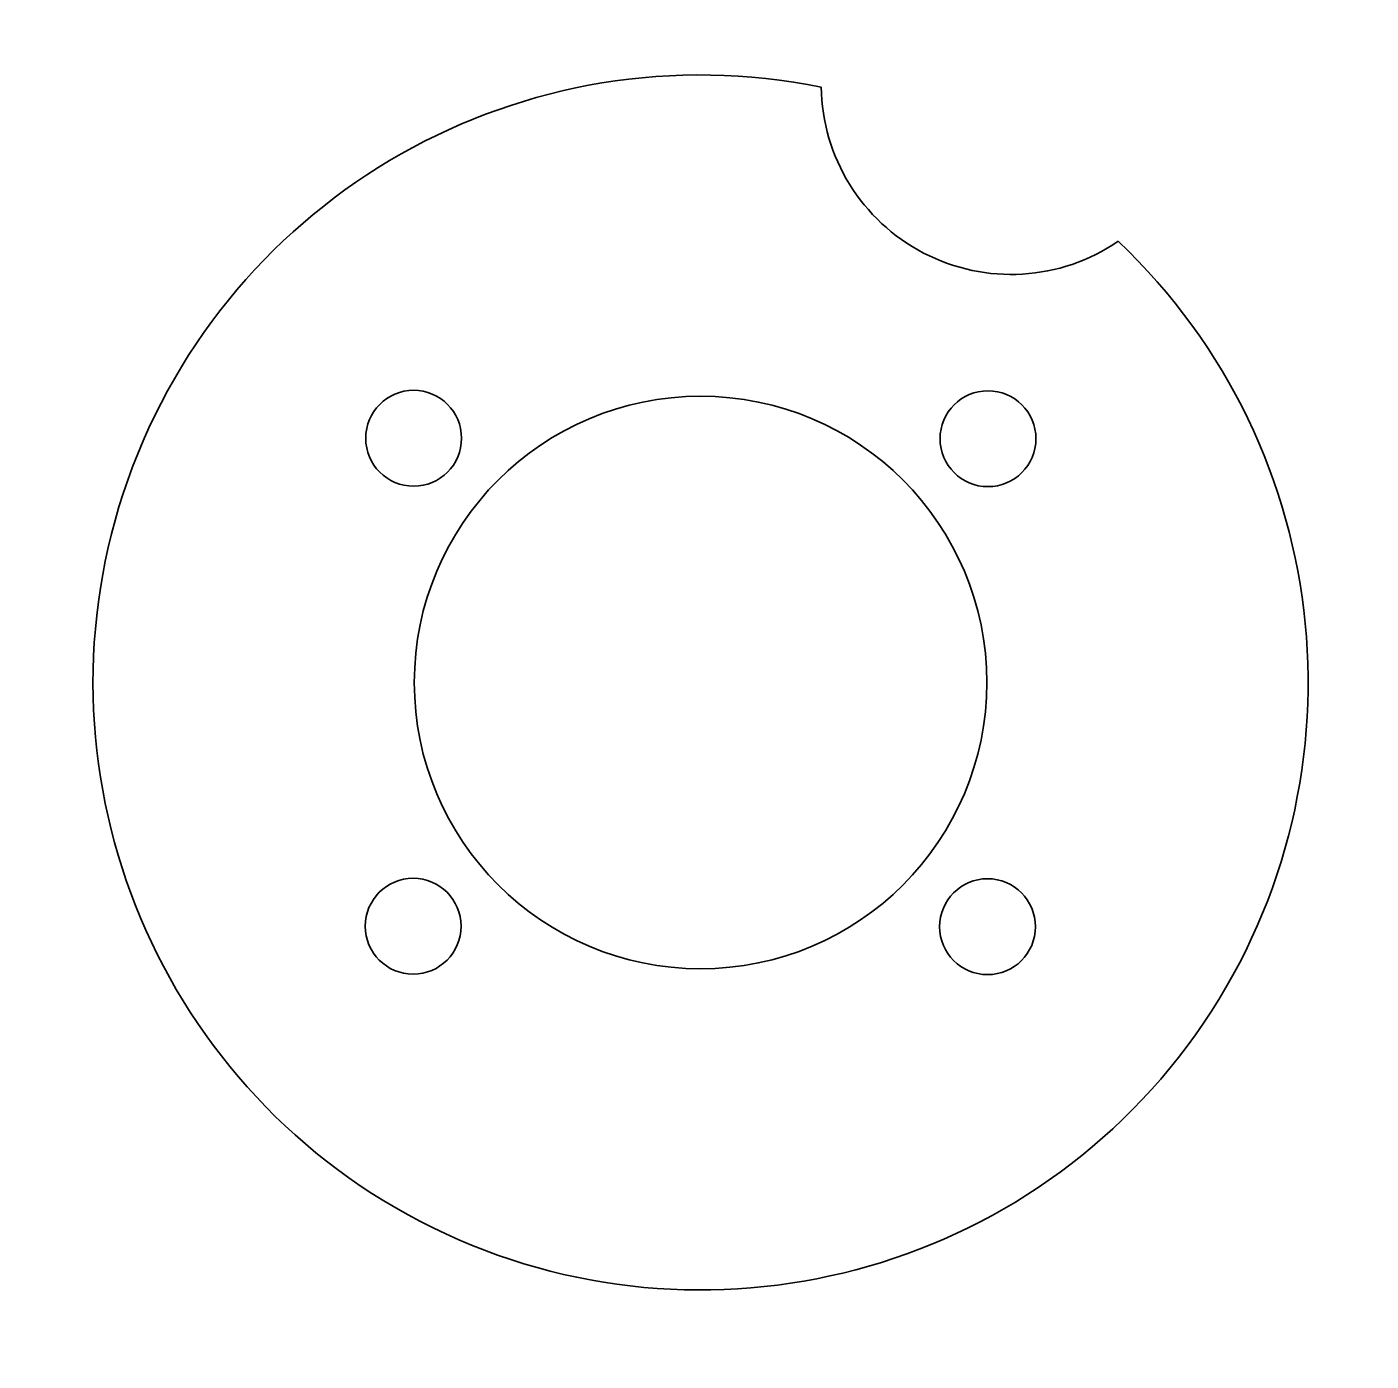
# Model space of a CAD drawing. Header units: inches. Extents: x -7 to 135, y -8 to 133.
import ezdxf

# ---------------------------------------------------------------- set-up
doc = ezdxf.new("R2010")
doc.units = ezdxf.units.IN
doc.header["$MEASUREMENT"] = 0
doc.layers.add('Visible (ANSI)', color=7, linetype='Continuous', lineweight=35)

# ---------------------------------------------------------------- blocks, each defined once
blk = doc.blocks.new('3DOF250-V003-ACOCARC002_Chapa Mesa y Acopladores_VIEW81')
at = {"layer": 'Visible (ANSI)'}
for centre, radius in [((-30.23, 25.73), 5.05), ((0, 0), 30.16), ((30.28, 25.68), 5.05), ((-30.28, -25.68), 5.05), ((30.23, -25.73), 5.05)]:
    blk.add_circle(centre, radius, dxfattribs=at)
blk.add_arc((0, 0), 64, 78.5354, 46.5673, dxfattribs=at)
at = {"layer": 'Visible (ANSI)', "extrusion": (0, 0, -1)}
blk.add_arc((-32.72, 62.99), 20, 235.6632, 359.2341, dxfattribs=at)

msp = doc.modelspace()

# ---------------------------------------------------------------- block references
msp.add_blockref('3DOF250-V003-ACOCARC002_Chapa Mesa y Acopladores_VIEW81', (64, 63.99))

doc.saveas('drawing.dxf')
